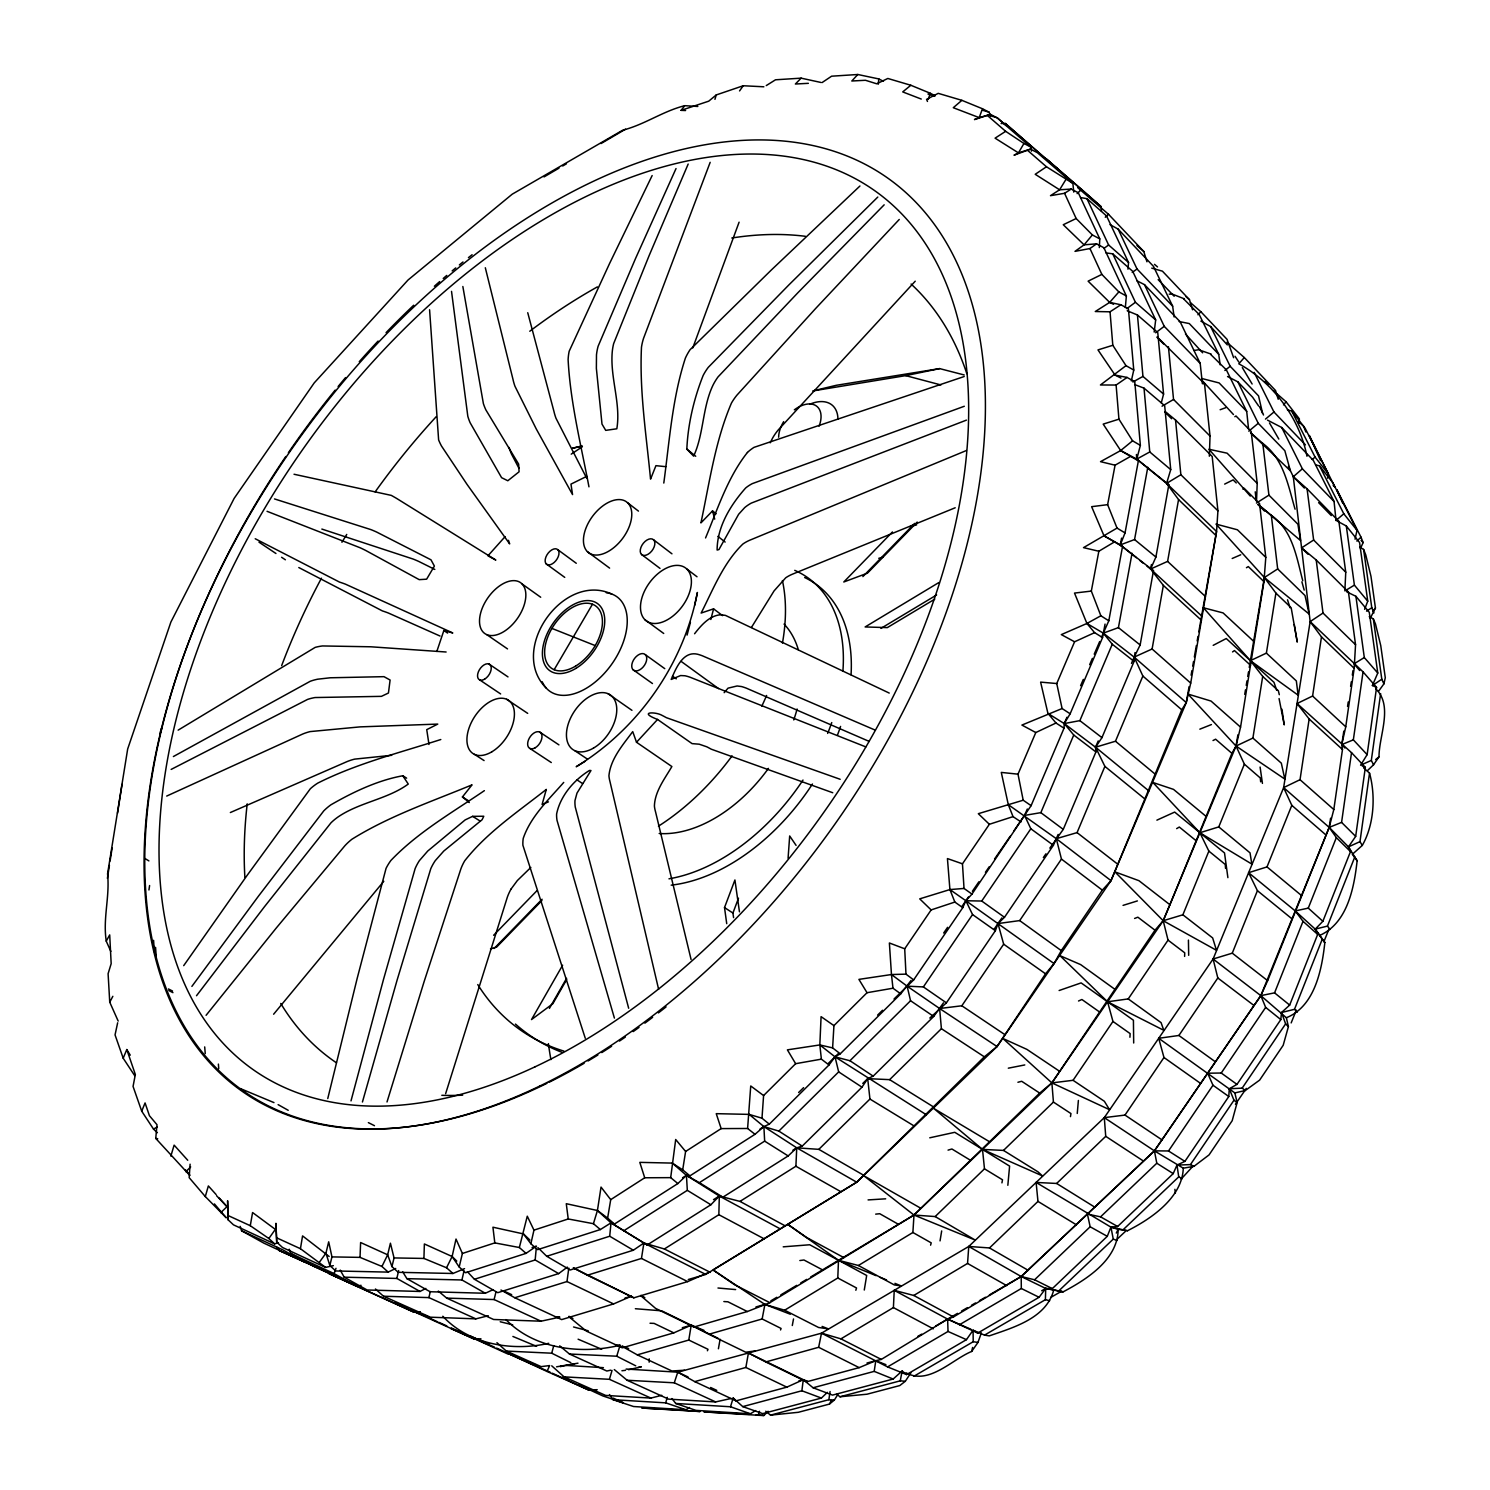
<?xml version="1.0" encoding="UTF-8"?>
<svg xmlns="http://www.w3.org/2000/svg" width="1490" height="1490" viewBox="0 0 1490 1490"><rect width="100%" height="100%" fill="white"/><g stroke="black" fill="none" stroke-linecap="round" stroke-linejoin="round"><path stroke-width="1.5" d="M1049.835 848.127L1063.264 829.39L1095.914 751.947L1095.541 747.216L1101.948 737.643L1134.076 661.392L1135.007 652.601M1188.685 955.313L1188.424 940.078M1299.261 423.253L1299.354 418.858L1286.112 401.816L1273.931 391.088M677.875 1183.544L614.476 1224.035L611.012 1222.862L600.358 1229.548L593.43 1223.7L568.23 1218.969L566.275 1203.697L597.434 1210.513L611.012 1222.862L643.885 1243.014L664.372 1248.974L718.851 1214.704L719.316 1196.042L686.443 1175.368L672.288 1163.094L639.806 1162.368L644.723 1177.771L670.686 1177.64L677.875 1183.544L686.443 1175.368L689.926 1175.852L755.002 1134.3L763.886 1126.589L769.306 1124.149L828.999 1064.977L835.033 1056.857L840.267 1053.803L900.742 993.849L911.042 980.476M614.29 1369.571L627.122 1380.262L674.281 1382.813L677.782 1372.178L694.75 1381.621L745.857 1367.466L748.427 1353.013L765.767 1361.953L818.643 1347.295L821.511 1333.178L887.574 1366.907L906.572 1374.581L966.451 1339.659L973.082 1330.198L984.518 1335.133L1045.403 1299.69L1045.719 1288.459L1021.19 1276.52L968.761 1246.459L821.511 1333.178L677.782 1372.178L626.154 1369.049M464.545 1268.623L452.96 1273.484L446.534 1267.766L423.924 1258.435L424.371 1243.964L452.122 1256.517L456.778 1261.062M1209.34 456.219L1210.029 436.067L1204.516 383.731L1157.153 336.908M1184.606 956.412L1184.736 952.818L1168.048 940.134L1163.206 920.727L1114.948 871.874L1138.937 880.683L1169.911 904.728L1163.206 920.727L1051.884 1082.895L913.985 1215.039L769.864 1302.688L747.328 1311.535L693.93 1327.031L655.581 1308.388L640.681 1295.63M1078.388 1100.458L1077.251 1113.458M395.725 1268.474L388.145 1272.106L381.943 1266.463L360.021 1257.374L360.617 1242.53L387.661 1254.803L391.963 1266.612L398.203 1272.311L452.96 1273.484M1256.536 500.864L1257.206 483.393L1251.19 431.541L1235.992 415.989L1234.838 416.697M769.864 1302.688L734.644 1284.753L713.226 1270.057L764.892 1304.42L784.634 1310.213L837.79 1277.992L838.497 1260.298L788.024 1224.538L806.537 1237.426L843.88 1257.635M828.999 1064.977L821.381 1059.148L819.835 1044.937L821.083 1016.646L833.934 1025.623L832.612 1047.898L840.267 1053.803M1014.113 830.582L1031.099 805.662L1064.028 728.219L1064.233 723.581L1066.952 717.267M713.505 1199.655L719.316 1196.042L739.99 1201.406L795.902 1166.242L796.74 1147.822L763.886 1126.589L749.153 1114.39L716.243 1113.663L721.16 1128.601L747.607 1128.489L755.002 1134.3M821.511 1333.178L840.919 1338.858L893.404 1307.587L894.242 1290.34L913.761 1295.462L953.47 1316.955L1021.19 1276.52L1154.415 1150.857L1260.819 995.637L1267.655 980.662L1329.192 827.397L1333.811 809.536L1342.471 749.526L1341.764 744.59L1343.812 731.124M1288.347 466.445L1293.301 476.726L1307.065 488.795L1338.877 521.37L1345.749 572.216L1344.874 590.915L1354.391 585.123L1346.308 525.989L1337.741 521.37M713.58 1269.61L856.713 1182.203L997.052 1046.557L1111 880.664L1186.264 702.591L1190.715 683.109L1216.566 531.502L1217.926 510.809L1212.19 456.499L1175.535 420.031L1165.273 411.557M1099.322 247.601L1099.788 238.903L1078.294 192.75L1071.217 189.062L1059.595 189.789L1050.487 195.674L1064.568 193.29L1071.217 189.062M964.309 406.267L752.245 483.654A48.127 28.72 2.9 0 0 745.671 487.975C730.584 504.924 717.118 526.845 717.118 550.052L718.944 549.568L738.63 514.274L744.683 507.606A48.351 29.204 1.5 0 1 751.295 503.099L966.433 420.124M747.607 1128.489L750.736 1085.968L763.588 1095.56L761.986 1118.208L769.306 1124.149M1129.923 1037.264L1130.146 1033.613L1112.956 1021.451L1107.573 1001.783L1059.949 955.649L1080.697 964.626L1114.911 989.323L1051.884 1082.895L1039.703 1093.083L913.985 1215.039L810.653 1277.005M876.101 1275.663L838.497 1260.298L858.408 1265.494L912.886 1232.491L913.985 1215.039L863.753 1175.685L920.894 1208.315M913.761 1295.462L967.55 1263.446L968.761 1246.459L989.509 1247.949L1037.971 1201.406L1036.109 1182.445L1110.944 1227.145L1117.612 1226.494L1173.207 1173.617L1176.97 1165.087L1184.904 1161.38L1228.784 1096.51L1229.269 1088.762L1236.979 1084.385L1280.804 1019.588L1281.53 1012.511L1289.67 1005.08L1317.682 934.398L1315.223 929.127L1295.238 910.93L1248.601 872.693L1267.003 866.919L1291.811 805.345L1283.635 787.614L1310.157 621.609L1293.301 476.726L1302.372 468.81L1281.717 427.5L1267.524 420.143M276.712 1242.101L275.929 1223.458L276.712 1242.101L282.504 1247.503L325.584 1267.394L333.35 1265.662M1133.685 1043L1133.424 1020.24L1081.125 982.897L1059.129 990.515M228.026 1219.714L227.616 1200.884L228.026 1219.714L233.483 1224.854L274.607 1243.852L278.444 1242.772M190.105 1164.193L189.174 1177.659L205.303 1196.563L226.275 1217.814L214.411 1203.92M1114.911 989.323L1154.992 930.207L1163.206 920.727L1236.03 746.043L1240.555 727.139L1263.948 581.64L1265.792 557.39L1259.553 503.62L1244.057 488.199L1242.921 489.148M788.08 858.277L789.681 835.964L796.07 845.37M793.518 1318.948L792.289 1325.523M1307.065 488.795L1313.64 540.013L1301.59 547.892L1316.21 559.979L1348.431 592.052L1355.546 644.704L1354.187 668.321L1345.749 726.803L1341.764 744.59L1344.911 748.017M1127.967 269.187L1128.545 262.482L1106.567 215.957L1086.936 198.654L1080.548 197.555M1125.341 307.592L1126.366 296.007L1103.904 247.768L1096.547 243.82L1084.087 244.844L1074.998 251.363L1089.972 248.532L1096.547 243.82M894.242 1290.34L947.621 1319.116L977.775 1333.047L1039.089 1297.287L1045.719 1288.459L1063.003 1291.923C1086.843 1279.333 1117.984 1259.478 1118.152 1229.343L1110.944 1227.145L1107.275 1236.327L1052.331 1288.608L1045.719 1288.459L1041.678 1290.768M189.826 1175.461L155.742 1138.416L157.009 1124.726L149.428 1115.712L145.07 1102.935L141.718 1111.186L153.526 1129.122L157.381 1132.735M567.373 1267.115L558.657 1273.596L535.171 1259.963L536.232 1248.471M941.68 1230.926L940.041 1240.891M1189.095 686.629L1186.264 702.591L1181.756 709.817L1111 880.664L1102.321 890.145L1061.271 950.62L1054.045 963.564L1045.552 973.808L997.052 1046.557L984.331 1056.82L856.713 1182.203L705.739 1274.416L643.885 1243.014L633.343 1250.222L609.708 1236.234L611.012 1222.862L647.237 1244.951L710.879 1204.758L719.316 1196.042L722.874 1197.196L788.173 1155.942L796.74 1147.822L802.235 1146.108L861.984 1087.178L867.702 1078.63L873.177 1076.134L933.708 1016.441L943.505 1002.826M878.262 84.222L878.802 78.933L857.812 74.5L831.606 76.195L822.033 82.602M663.795 483.058C669.457 441.338 672.251 398.258 685.4 358.066A45.929 37.12 -55.1 0 1 690.056 349.722L771.522 269.82L859.935 186.008M1116.289 1233.068L1118.152 1229.343L1127.483 1230.74C1151.342 1218.727 1182.259 1197.625 1183.284 1168.179L1154.415 1150.857L1104.295 1117.63L968.761 1246.459M1283.635 787.614L1329.192 827.397L1348.469 846.86L1350.499 851.591L1322.878 921.286L1315.223 929.127L1324.852 942.481C1321.854 969.748 1314.851 1006.29 1286.373 1017.745L1260.819 995.637L1213.102 959.001L1283.635 787.614L1300.025 779.698L1309.151 719L1297.064 703.541L1312.597 696.035L1321.481 636.9L1310.157 621.609L1323.008 613.042L1316.21 559.979M670.686 1177.64L675.696 1139.496L685.605 1151.472L682.699 1169.855L689.926 1175.852M1297.064 703.541L1351.523 752.655L1365.343 767.387L1355.677 836.393L1348.469 846.86L1357.129 860.754C1354.112 887.91 1347.407 923.316 1319.563 935.478M1154.173 332.065L1155.681 319.94L1132.717 271.329L1112.751 253.84L1105.934 252.89M671.99 1398.551L675.715 1403.468L730.51 1406.765L733.154 1398.011L742.765 1406.616L801.881 1390.766L803.278 1379.684L748.427 1353.013M500.957 1290.023L514.795 1297.753L566.982 1281.549L568.808 1268.065M1367.336 770.721L1373.557 764.78L1379.014 756.808C1378.865 735.837 1393.616 705.888 1375.698 688.771M1380.634 693.614L1371.322 760.421L1360.593 765.189L1367.131 754.648L1376.574 687.374L1363.052 671.878L1310.157 621.609M1357.129 860.754L1352.324 854.329L1362.288 845.426L1359.979 841.645L1369.534 773.124L1363.573 767.834M1355.677 836.393L1341.577 822.387L1351.523 752.655M1367.131 754.648L1353.348 739.841L1363.052 671.878M148.944 889.977L149.596 885.526M765.73 1411.235L770.535 1415.128L828.868 1399.706L830.079 1391.511M798.901 1380.82L803.278 1379.684L813.074 1387.767L874.202 1371.377L875.785 1360.705L881.279 1359.42L947.621 1319.116L953.47 1316.955M1330.589 818.196L1329.192 827.397L1260.819 995.637L1154.415 1150.857L1021.19 1276.52L989.379 1294.94M1347.556 706.465L1348.226 701.976M1350.611 686.275L1351.3 681.787M1352.324 675.063L1352.995 670.575M593.43 1223.7L597.434 1210.513L601.029 1187.083L610.714 1199.655L607.622 1218.112L614.476 1224.035M107.392 878.355L109.422 865.355M110.092 861.015L112.123 848.034M117.524 813.242L122.031 784.355M709.65 1272.013L687.654 1281.605L633.846 1297.827L573.278 1267.841L587.358 1275.235L641.464 1258.435L643.885 1243.014L647.237 1244.951M1070.472 1116.625L1070.956 1113.57L1053.43 1102.079L1051.884 1082.895L1002.882 1038.474L1026.871 1049.37L1059.427 1071.18M1169.911 904.728L1231.932 753.363L1236.03 746.043L1252.904 738.072L1262.701 676.423L1250.389 660.666L1203.38 607.752L1223.104 612.93L1254.263 641.873M1266.388 653.123L1296.337 680.93L1298.107 695.159L1250.389 660.666L1266.388 653.123L1275.906 593.113L1264.377 577.543L1216.008 524.089L1237.426 529.788L1265.792 557.39M621.982 1346.308L637.292 1354.857L688.79 1340.05L691.211 1325.187L704.006 1330.346M325.584 1267.394L300.44 1248.713L302.563 1235.899L329.16 1256.498M1095.914 751.947L1073.75 735.036L1064.233 723.581L1070.155 713.784L1102.563 637.552L1105.059 624.087M1237.911 734.812L1236.03 746.043L1244.374 764.165L1260.279 777.966L1260.67 781.822M1244.727 694.377L1245.472 689.889M1246.236 685.381L1246.981 680.893M1247.745 676.404L1248.508 671.915M1249.253 667.408L1264.377 577.543L1277.675 568.938L1271.324 515.335L1258.1 504.402L1300.509 540.553L1297.902 524.219L1268.921 495.146L1262.794 443.424L1250.538 432.696L1290.359 470.765L1284.846 450.725L1258.249 423.309L1237.836 381.831L1227.537 376.523M268.852 1238.507L250.283 1225.711L252.574 1212.543L275.333 1229.38L268.852 1238.507L274.607 1243.852M1131.469 663.404L1134.169 657.109L1152.105 648.988L1163.355 585.402L1152.012 570.856M1147.039 566.2L1150.597 569.031L1167.601 561.395L1178.553 499.578L1166.596 483.375L1136.777 459.106L1120.666 450.557L1103.196 424.11L1118.934 419.174L1132.568 440.817L1140.371 445.38L1136.777 459.106L1138.379 460.838L1125.043 532.917L1120.275 544.912L1136.33 557.688M1191.106 675.212L1191.907 670.649M1192.726 666.086L1193.527 661.523M1194.347 656.96L1196.358 645.543M1197.178 640.979L1197.979 636.416M1198.798 631.853L1216.566 531.502L1166.596 483.375L1170.73 469.629L1164.677 405.727L1144.022 388.145L1134.616 384.55M1181.756 709.817L1142.867 676.05L1134.169 657.109L1140.148 644.984L1153.465 570.689L1120.275 544.912L1104.015 535.823L1091.63 506.675L1107.629 504.663L1115.06 465.197L1130.556 456.387L1138.379 460.838M1201.611 615.892L1150.597 569.031L1155.905 557.055L1168.831 484.809L1136.777 459.106L1136.423 454.506M1327.571 478.197L1328.335 473.932L1305.054 428.133L1291.737 411.054L1287.397 409.825M1101.501 637.347L1103.308 633.138L1118.431 627.625L1132.046 553.274M1121.579 538.132L1120.275 544.912L1134.561 539.566L1147.784 467.301M1001.932 1182.874L1002.509 1179.801L984.48 1168.831L982.506 1149.405L933.653 1108.355L989.528 1141.75M1134.076 661.392L1112.266 644.239L1103.308 633.138L1108.802 620.808L1122.51 546.644L1120.275 544.912M1151.435 564.524L1150.597 569.031L1153.465 570.689M1108.802 620.808L1100.868 615.78L1091.332 591.083L1098.838 551.244L1114.539 541.876L1122.51 546.644M682.327 1327.702L691.211 1325.187L708.849 1334.276L762.154 1318.967L764.892 1304.42L790.315 1314.217M836.784 1394.323L840.006 1396.763L900.258 1380.839L902.139 1370.968L906.572 1374.581M1007.836 1185.295L1009.605 1166.111L954.773 1132.307L929.76 1137.801M694.675 605.294L697.394 592.48C683.687 664.168 638.409 728.703 576.202 766.735L585.216 761.222M117.654 1022.792L115.047 1034.898L123.186 1058.198L134.659 1075.594M532.079 1247.521L536.437 1246.162L526.044 1253.369L519.358 1247.521L527.274 1216.194L533.96 1230.144L530.868 1243.74L537.611 1249.663L600.358 1229.548M1355.062 539.231L1356.999 530.31L1332.768 482.648L1319.507 465.849L1315.633 464.917M488.292 1315.745L475.85 1318.855L428.915 1297.604L430.275 1291.513M446.534 1267.766L452.122 1256.517L456.014 1239.047L462.384 1253.463L459.199 1267.003L465.55 1272.758L526.044 1253.369M1131.338 380.919L1133.76 370.042L1128.396 308.803L1120.89 304.761L1109.678 302.396L1088.11 281.163L1101.855 274.402L1118.86 291.891L1126.366 296.007M425.823 1288.44L420.031 1291.457L396.862 1278.439L398.631 1270.579M649.156 1362.158L649.212 1358.843M905.995 1372.774C928.661 1385.514 952.054 1359.457 971.685 1351.449L972.598 1347.444M1378.529 691.304L1383.893 683.891L1385.29 677.764L1380.746 645.58L1375.494 623.993L1373.333 618.89L1369.236 616.692M493.115 1289.632L485.349 1293.264L461.937 1279.966L464.023 1270.896M327.763 1098.558L357.209 978.26L386.059 868.353A46.842 36.43 -81.6 0 1 390.92 860.438C417.759 832.277 452.42 812.423 484.38 790.65M319.642 1261.918L325.938 1253.183L328.694 1241.822L331.953 1256.908L329.83 1265.494L335.716 1270.97L388.145 1272.106M391.963 1266.612L394.049 1257.932L390.417 1243.2L387.661 1254.803L381.943 1266.463M438.321 1291.085L446.702 1298.125L494.103 1299.541L496.04 1291.718M351.007 1100.887L383.47 979.563L415.133 868.596A47.047 35.294 -89.5 0 1 419.435 860.568L427.742 851.032L465.159 819.91L472.609 816.352L483.784 816.241L482.089 819.742L443.778 851.051L435.266 860.643A47.326 35.63 -87.4 0 0 430.778 868.707L397.066 980.234L362.442 1101.985M1161.287 402.915L1163.578 394.068L1157.749 332.549L1137.447 314.986L1127.204 310.758M710.823 619.486L713.58 608.851L722.557 615.631M687.058 635.113L690.429 622.354M930.598 1245.174L931.213 1242.865L912.886 1232.491M496.934 1342.658L506.339 1351.076L551.71 1353.199L553.777 1345.582M1215.188 1061.662L1178.888 1035.476L1158.717 1038.288L1234.856 1092.934L1237.147 1102.526L1232.193 1120.704L1209.042 1154.918L1193.937 1166.353L1183.284 1168.179M609.466 1394.565L613.023 1399.687L665.713 1402.854L667.241 1397.322M1286.373 1017.745L1288.403 1026.666L1283.188 1045.291L1259.627 1080.12L1245.323 1090.494L1234.856 1092.934M205.303 1196.563L208.358 1185.928L216.125 1194.57M714.939 99.346L716.224 94.95L743.231 85.749L763.867 86.793M551.728 1365.827L564.095 1376.872L609.41 1379.312L612.036 1370.446M170.847 1156.128L174.125 1145.121L187.74 1160.263M387.009 1101.967L424.129 981.575L460.857 868.949A48.09 34.587 85.5 0 1 464.731 860.792C487.025 832.333 518.148 811.659 546.308 789.402L542.099 804.507L548.45 801.862M855.837 1290.265L856.527 1287.975L837.79 1277.992M436.831 651.447L443.852 630.531L452.792 632.971L345.475 584.173A42.819 6.556 28.1 0 0 339.534 582.106L255.218 538.747M445.64 1093.641L507.401 896.999A47.363 33.488 86.1 0 1 511.144 888.934M559.7 1345.861L569.459 1354.019L616.748 1356.217L620.064 1345.246L615.556 1345.004M1370.26 618.294L1375.438 608.013L1370.968 576.276L1365.753 554.895L1363.611 549.438L1359.793 547.147M864.275 1290.023L866.677 1275.477L809.703 1244.765L783.218 1246.832M159.914 733.918L162.056 727.455M160.436 731.571L161.888 727.25M635.764 1365.827L616.748 1356.217M928.177 99.402L930.319 93.274L910.837 85.265L887.835 78.467L876.735 83.794L865.448 80.274L851.814 81L857.812 74.5M780.555 1329.955L781.077 1328.447L762.154 1318.967M726.99 1413.042L703.951 1411.905L758.168 1415.276L759.546 1411.309M361.046 1285.311L357.079 1286.373L334.114 1273.615L335.995 1268.307M692.775 347.915L739.096 222.178M971.685 1351.449L977.962 1342.434L981.37 1332.861M929.816 1018.061L946.392 1002.845L995.376 930.71L998.002 923.558L1004.484 917.3L1053.393 845.296L1058.142 834.437M705.552 537.946C717.696 508.91 727.679 477.34 747.44 452.457M927.469 101.45L926.575 99.364L938.234 93.349L961.87 100.333L982.487 108.77L979.191 117.635L974.479 119.573L990.459 114.395L997.071 117.803L1030.931 147.1L1031.452 151.142M726.729 923.67L724.513 907.578L734.924 879.975L739.45 911.806M733.583 917.617L732.931 913.035L738.5 898.209M984.518 1335.133L989.285 1335.878C1013.796 1327.385 1046.557 1318.091 1053.784 1289.8L1063.003 1291.923M1364.635 609.336L1367.745 601.178L1359.569 542.528L1346.308 525.989M707.415 1350.76L707.992 1349.288L688.79 1340.05M1288.403 1026.666L1285.628 1023.872L1281.53 1012.511L1294.493 1009.307L1322.263 939.166L1315.223 929.127L1327.441 926.091L1354.82 856.918M1280.804 1019.588L1265.662 1007.389L1260.819 995.637L1274.565 992.862L1303.024 921.323L1295.238 910.93L1308.276 908.118L1322.878 921.286M1308.276 908.118L1336.344 837.604L1329.192 827.397L1341.577 822.387M875.338 730.175L702.2 655.73A49.356 5.979 30.5 0 0 697.432 654.203C682.774 650.813 675.715 668.954 671.189 679.44L680.613 675.547L684.953 675.771A49.412 6.556 29.5 0 1 689.814 677.13L865.82 746.9M1036.109 1182.445L1056.652 1183.451L1105.729 1136.33L1104.295 1117.63L1213.102 959.001L1232.267 953.172L1257.43 890.685L1248.601 872.693M1291.159 1022.922L1296.319 1010.146M1323.865 941.773L1328.912 929.257M710.171 162.335L643.531 338.379A45.128 32.128 85.7 0 0 641.482 347.17C639.322 391.2 646.362 435.378 650.553 479.147L655.935 465.662L665.807 466.687M1182.874 914.804L1212.655 937.936L1216.473 950.303L1163.206 920.727L1182.874 914.804L1208.874 851.125L1199.878 832.742L1152.888 782.474L1173.524 789.383L1206.099 816.408M1218.764 826.913L1250.035 852.857L1251.805 864.07L1199.878 832.742L1218.764 826.913L1244.374 764.165M718.404 1348.767L720.117 1339.249M123.186 1058.198L126.799 1049.556L130.245 1055.143M1064.028 728.219L1056 723.023L1035.792 732.54L1018.005 774.167L1001.299 772.416L1008.302 804.675L1056.317 838.702L1077.065 832.612L1104.891 766.4L1095.541 747.216L1064.233 723.581L1047.917 713.375L1040.616 682.122L1056.745 683.538L1074.588 641.78L1094.591 632.654L1102.563 637.552M1148.902 790.966L1095.541 747.216L1115.47 741.238L1142.867 676.05M894.019 999.026L913.668 979.899L962.763 907.652L965.874 900.742L971.983 894.093L1024.543 815.421L1040.84 812.646L1073.75 735.036M1064.233 723.581L1079.859 720.639L1112.266 644.239M1376.574 687.374L1372.402 685.53L1377.766 673.033L1369.291 612.334L1355.919 596.317L1346.718 591.809M1095.541 747.216L1098.223 740.921M1027.318 809.014L1024.543 815.421L1030.838 828.775L1053.393 845.296M1080.585 685.717L1083.323 679.403M1089.674 664.689L1092.412 658.375M1094.219 654.166L1099.676 641.557M688.175 164.049L649.063 255.758L613.675 343.538A44.439 30.247 79.8 0 0 612.222 352.143C610.043 377.808 621.051 403.716 616.823 428.785L605.722 430.368L601.997 424.091L596.372 368.384L596.484 354.825A44.197 30.787 81.3 0 1 598.123 346.22L635.56 258.459L676.032 168.556M570.819 1362.661L551.71 1353.199M1360.389 548.637L1363.127 542.565L1361.003 537.164L1336.884 489.744L1342.769 503.266M597.211 1389.704L588.55 1389.965L547.016 1371.452L549.382 1366.2M770.162 442.809L772.807 437.706A46.488 36.207 -39.8 0 1 778.246 429.94L915.232 281.2M652.154 175.541L609.485 263.693L569.18 351.23A44.011 29.111 75.7 0 0 568.118 359.649C570.335 402.542 580.988 444.728 588.96 486.839M770.535 1415.128L798.305 1412.296L829.446 1404.083L831.252 1400.6M118.176 1021.06L109.739 1002.174L112.849 996.307M751.426 627.458L774.074 590.897L785.714 577.803A48.276 25.852 5.8 0 1 792.326 574.227L955.202 507.773M110.837 951.402L106.256 941.159L109.701 934.9L111.173 963.658L108.1 973.696L109.739 1002.174M549.4 1008.413L566.61 978.315M566.703 979.507L552.846 1003.72L531.52 1019.57L562.624 965.222M554.168 669.699L592.461 604.232M987.255 115.345L1005.657 131.325L1023.947 143.468L1018.452 152.874L1014.02 155.202L1030.503 149.112L1037.431 152.725L1072.893 183.419L1073.75 192.117M511.144 888.934L517.365 880.534L530.85 867.441M1065.797 179.675L1059.595 189.789L1035.215 174.293L1046.464 166.768L1072.893 183.419M1362.288 845.426C1374.152 824.678 1375.773 795.884 1369.534 773.124M829.446 1404.083L834.363 1400.041L837.697 1394.715M840.006 1396.763L866.994 1394.212L899.774 1385.57L905.305 1381.286L910.874 1372.849M1182.185 1178.683L1178.739 1176.858L1176.97 1165.087L1190.454 1164.603L1233.981 1100.235L1229.269 1088.762L1242.157 1088.147L1245.323 1090.494M1242.157 1088.147L1285.628 1023.872M1073.061 1080.306L1104.369 1101.278L1109.51 1109.678L1051.884 1082.895L1073.061 1080.306L1112.956 1021.451M1128.228 998.915L1161.064 1022.624L1163.783 1030.298L1107.573 1001.783L1128.228 998.915L1168.048 940.134M1104.295 1117.63L1124.987 1115.079L1163.969 1057.509L1158.717 1038.288M1178.888 1035.476L1217.814 977.98L1213.102 959.001M1173.207 1173.617L1156.799 1163.224L1154.415 1150.857L1168.514 1150.969L1212.972 1085.241L1207.645 1073.21L1221.241 1073.024L1236.979 1084.385M1221.241 1073.024L1265.662 1007.389M913.668 979.899L905.976 974.143L904.709 948.795L931.138 909.924L954.848 902.065L962.763 907.652M971.983 894.093L964.03 888.45L962.466 863.827L989.36 824.287L1013.032 816.632L1021.023 821.94M900.742 993.849L892.976 988.224L867.031 992.712L858.911 979.377L891.467 974.535L907.131 986.175L923.372 986.92L972.542 914.562L965.874 900.742L949.912 889.567L947.435 858.575L962.466 863.827M1054.045 963.564L965.874 900.742L981.742 901.04L1030.838 828.775M933.708 1016.441L910.558 1000.74L907.131 986.175L939.613 1008.507L961.832 1005.787L1003.664 944.194L998.002 923.558L1019.682 920.596L1061.271 950.62M1019.682 920.596L1061.457 859.078L1056.317 838.702L1111 880.664M1193.118 1165.999L1181.123 1179.13M1235.434 1104.258L1246.311 1088.389M183.698 965.65L247.135 875.356L310.348 788.732A44.849 34.14 -24.3 0 1 317.668 783.163C356.538 763.569 399.469 752.804 440.798 739.524M943.673 933.019L947.603 927.32M961.963 906.442L968.481 896.961M972.393 891.262L978.911 881.782M985.43 872.302L989.341 866.621M994.556 859.022L1010.201 836.281M994.109 929.22L1001.895 917.896M1043.354 857.551L1045.961 853.789M832.742 792.736L711.214 749.172A48.965 2.235 32.8 0 0 706.8 746.807L699.22 744.199L692.086 743.622L657.556 719.465L636.509 742.262L671.878 766.531C664.801 778.674 654.836 791.432 654.408 805.997A48.779 16.073 51.2 0 0 655.581 811.976L691.081 959.486M694.582 633.753C700.896 625.651 709.296 615.743 720.229 614.811A49.543 10.207 27 0 1 725.518 615.426L889.232 693.074M739.562 90.927L743.231 85.749M191.875 986.399L258.515 896.086L323.758 810.895A45.072 35.164 -31.8 0 1 330.892 804.824C353.149 792.01 377.79 780.294 402.803 775.769L406.64 778.153M196.512 995.73L264.401 906.814L330.985 822.815A45.352 34.941 -29.8 0 1 338.23 816.837C359.686 802.235 387.624 799.18 408.26 784.057L402.803 775.769M724.159 692.682L728.033 688.157L737.122 685.977L741.499 686.555A48.574 5.792 30.3 0 1 746.322 688.157L869.266 741.443M1372.942 611.235L1375.438 608.013M685.586 110.539L681.098 110.353L684.748 105.678L697.804 106.46M206.086 1015.305L276.134 928.177L344.879 845.743A46.097 36.17 -37.6 0 1 351.919 839.243C389.207 815.961 431.579 801.62 472.051 784.839L462.422 796.964L469.313 802.551M273.62 1014.224L383.787 881.298M1092.375 234.936L1084.087 244.844L1063.264 224.729L1076.171 218.527L1092.375 234.936L1099.788 238.903M1283.486 404.889L1286.112 401.816M1120.89 304.761L1110.031 311.801L1095.28 311.522L1109.678 302.396L1118.86 291.891M1226.922 342.29L1244.299 357.544L1238.805 363.802C1272.944 382.353 1299.541 418.206 1306.972 456.257M505.091 536.642L487.938 555.807L495.835 560.054L396.619 498.424A42.651 2.496 33.3 0 0 391.293 495.388L294.033 474.248M1197.941 314.781L1200.866 311.727L1190.454 302.638M899.252 219.458L815.719 308.411L736.917 395.167A47.196 37.343 -39.8 0 0 731.441 403.101C715.181 440.984 709.464 482.797 700.933 522.915L712.518 510.902L716.15 513.789M563.723 782.418C548.823 799.478 530.663 816.464 523.251 838.349A48.853 23.132 57.7 0 0 522.897 845.258L585.272 1038.251M493.618 935.273L536.847 890.796M892.454 531.949L843.787 581.994L867.441 573.166L917.188 522.077M494.14 948.478L542.081 899.234M541.894 900.575L496.71 947.007L490.489 948.925M862.878 576.593L914.655 523.418M820.99 82.472L801.136 78.151L795.381 84.017L808.362 83.328M884.166 204.819L797.839 292.785L718.068 376.877A46.432 37.213 -48.5 0 0 713.039 385.091C702.312 407.403 703.857 434.13 693.632 456.145L686.834 449.105C687.914 424.296 693.893 398.687 703.168 375.443A46.134 37.101 -46.1 0 1 708.253 367.378L788.843 284.944L877.796 197.053M758.168 1415.276L763.904 1415.5L768.114 1411.272M763.588 1095.56L795.641 1063.692L821.381 1059.148M833.934 1025.623L867.031 992.712M760.012 1129.029L763.886 1126.589L778.842 1131.096L838.665 1071.887L835.033 1056.857L819.835 1044.937L787.39 1049.854L795.641 1063.692M926.426 1114.818L835.033 1056.857L849.933 1060.731L910.558 1000.74M185.822 1171.699L190.664 1166.912M792.885 1150.224L796.74 1147.822L818.829 1149.349L869.937 1099.061L867.702 1078.63L889.642 1079.654L933.261 1106.772M889.642 1079.654L941.401 1028.696L939.613 1008.507L997.052 1046.557M798.621 1092.524L803.594 1087.663M828.403 1063.338L838.311 1053.635M877.629 1015.081L882.546 1010.257M862.747 1083.454L867.702 1078.63M628.668 1008.246L575.252 807.021A49.002 20.134 54.7 0 1 574.991 800.503L576.984 793.127L590.99 770.516L589.463 770.46C574.041 779.941 560.296 795.828 556.627 813.931A48.853 19.575 53.6 0 0 557.018 820.338L614.402 1018.08M935.161 1216.566L975.205 1240.071L913.985 1215.039L935.161 1216.566L984.48 1168.831M1003.496 1150.41L1037.971 1171.829L1042.479 1175.927L982.506 1149.405L1003.496 1150.41L1053.43 1102.079M1077.121 193.625L1081.554 189.36L1101.185 206.719L1101.464 211.208M220.762 1212.655L227.001 1206.658L219.235 1198.034M742.765 1406.616L762.712 1413.619L821.4 1398.067L827.378 1392.331M959.411 1324.778L1021.321 1288.496L1021.19 1276.52L1034.582 1279.78L1090.159 1226.773L1087.402 1214.071L1100.57 1216.846L1117.612 1226.494M1100.57 1216.846L1156.799 1163.224M1058.701 1290.973L1113.254 1239.121L1110.944 1227.145L1127.483 1230.74M1123.553 1229.324L1178.739 1176.858M1356.85 541.075L1361.003 537.164M1117.537 1238.805L1125.285 1231.522M813.074 1387.767L832.538 1395.106L893.162 1379.032L902.139 1370.968M1105.263 217.261L1108.56 214.337L1143.817 251.531L1146.946 261.793M1140.371 445.38L1134.784 381.775L1127.055 377.436L1116.103 385.035L1100.44 384.979L1125.993 365.665L1133.76 370.042M961.87 100.333L953.283 107.708L979.191 117.635L990.459 114.395M1338.877 521.37L1336.027 520.457L1343.794 513.789L1319.507 465.849M1265.494 419.1L1273.969 412.004L1254.133 372.351M1312.206 459.497L1315.074 457.095L1291.737 411.054M716.224 94.95L708.737 101.171L681.098 110.353M1248.788 431.169L1258.249 423.309M910.837 85.265L902.716 91.914L921.286 99.066M1224.65 484.101L1233.143 479.892L1236.253 482.965M1115.06 465.197L1100.533 461.658L1120.666 450.557L1132.568 440.817M1375.624 759.583L1379.014 756.808M1224.873 370.507L1230.181 366.279L1210.625 326.534L1200.866 321.114M1210.737 354.508L1226.363 369.874L1246.702 411.389L1248.564 428.971M1193.993 350.522L1198.593 349.722L1211.221 354.136M1155.644 332.792L1164.249 326.329L1144.469 284.627L1136.87 280.753M1126.85 308.635L1135.417 302.284L1155.681 319.94M1232.547 651.931L1234.446 650.553L1250.501 665.266M1103.848 248.476L1108.616 244.993L1128.545 262.482M1213.195 645.338L1226.27 638.539L1273.987 682.346L1276.669 690.28M1132.214 272.447L1137.038 269.001L1118.115 229.106L1110.05 224.636M1372.402 685.53L1381.807 679.216L1373.333 618.89M571.229 454.152L582.385 446.721M613.023 1399.687L633.567 1406.523L685.959 1409.764L689.479 1407.473M1366.572 611.142L1371.787 607.752L1363.611 549.438M1005.657 131.325L995.078 138.16L1018.452 152.874L1030.503 149.112M610.714 1199.655L644.723 1177.771M685.605 1151.472L721.16 1128.601M178.148 730.137L315.191 647.386A43.21 21.028 11.3 0 1 322.492 645.952L370.824 646.79L446.125 652.005M623.714 1230.815L687.318 1190.342L686.443 1175.368L682.569 1177.789M686.443 1175.368L699.369 1182.669L764.649 1141.135L763.886 1126.589M1256.443 503.043L1268.921 495.146M766.27 85.582L775.526 79.79L801.136 78.151M1355.919 596.317L1364.3 657.537L1354.019 663.851L1359.681 670.519M675.715 1403.468L695.942 1410.378L750.42 1413.768L755.672 1410.564M1175.535 420.031L1180.862 474.751L1166.596 483.375L1168.831 484.809M938.849 582.553L865.131 626.955L887.314 627.607L934.77 599.148M880.925 628.389L936.614 594.957M770.851 1300.845L776.83 1297.268M780.816 1294.885L796.722 1285.349M800.707 1282.965L806.667 1279.389M1246.441 567.709L1248.303 566.591L1263.948 581.64M1098.838 551.244L1083.509 547.631L1117.034 528.093L1125.043 532.917M1176.653 828.626L1179.316 827.043L1196.135 840.732M1162.051 406.211L1173.543 399.45L1168.421 346.76M153.526 1129.122L157.251 1126.924M544.036 176.919L558.974 168.165M562.717 165.986L566.442 163.807M601.047 143.543L625.539 129.183M887.574 1366.907L948.031 1331.464L966.451 1339.659M1156.892 820.152L1174.679 812.087L1224.519 852.951L1227.89 877.647M173.38 756.548L310.237 681.284A43.303 23.207 7.3 0 1 317.687 679.198L330.24 677.782L383.992 676.665L390.101 680.036L388.443 693.018L381.44 696.351L315.042 697.543A43.471 22.331 8.4 0 0 307.592 699.406L171.145 769.417M913.724 1376.35L973.212 1341.726L977.962 1342.434M917.691 1336.456L921.677 1334.146M935.646 1326.044L957.548 1313.361M961.534 1311.07L967.494 1307.605M971.48 1305.315L975.447 1303.005M979.433 1300.696L985.393 1297.25M1050.58 1297.529L1061.774 1291.122M1132.866 381.999L1142.96 376.43L1137.447 314.986M1136.777 459.106L1149.759 451.954L1144.022 388.145M1074.588 641.78L1061.327 634.61L1086.918 623.472L1100.868 615.78M1232.193 558.489L1240.742 554.783M1213.028 740.53L1215.616 739.208L1231.932 753.363M1220.142 409.731L1225.823 407.664M586.837 476.297L570.968 484.12L572.551 494.587L536.251 428.934L514.981 386.301A43.359 16.837 54.2 0 1 513.026 379.503L485.312 267.753M166.694 796.07L302.526 734.104A44.067 24.697 4.2 0 1 310.125 731.59L360.133 726.878L437.762 724.084L426.736 729.653L428.99 744.46M1199.841 729.169L1211.426 724.568M230.354 812.534L347.151 761.558A43.34 24.045 3.5 0 1 354.695 759.118L391.702 755.3M694.75 1381.621L736.023 1400.861L786.832 1387.153L803.278 1379.684L807.45 1381.174M1359.979 841.645L1348.469 846.86L1351.355 852.466M1070.155 713.784L1062.091 708.532L1021.916 725.071L1035.792 732.54M1078.518 1001.001L1081.889 999.492L1099.545 1011.989M568.789 1316.639L586.352 1331.11L622.243 1347.835L673.815 1332.861L691.211 1325.187L693.93 1327.031M514.795 1297.753L561.655 1319.6L613.582 1303.936L631.499 1296.151L624.981 1298.069M765.767 1361.953L806.63 1381.807L859.171 1367.634L875.785 1360.705L885.917 1364.654M1341.764 744.59L1353.348 739.841M966.414 450.52L749.489 540.33A49.04 26.708 6.4 0 0 742.858 544.055C723.488 562.773 713.133 589.37 701.138 613.061L713.58 608.851M1134.598 918.455L1137.857 917.188L1154.992 930.207M1123.05 905.38L1137.391 900.929M684.748 105.678C662.64 111.266 644.835 124.527 622.727 130.189L512.225 194.184L408.074 279.971L314.241 382.874L234.135 498.405L170.903 622.019L127.674 748.986L107.559 873.866C109.962 896.943 102.736 918.212 106.256 941.159M462.384 1253.463L494.81 1242.902L519.358 1247.521M533.96 1230.144L568.23 1218.969M1183.749 299.006L1199.226 314.539L1218.727 354.303L1220.18 364.864M964.216 376.523L753.996 447.373A47.997 31.253 -2.5 0 0 747.44 452.457M467.357 1271.678L474.435 1279.277L535.171 1259.963M537.909 1247.614L546.718 1256.275L609.708 1236.234M558.657 1273.596L497.772 1292.668L474.435 1279.277M633.343 1250.222L570.204 1269.983L546.718 1256.275M1125.993 365.665L1112.807 345.289L1097.981 349.908L1115.079 375.089L1120.983 378.088M964.03 888.45L949.912 889.567L919.721 898.861L931.138 909.924M1031.099 805.662L1023.202 800.223L978.315 813.689L989.36 824.287M688.268 1279.519L705.739 1274.416M948.05 1150.131L951.924 1148.995L970.437 1160.263M755.952 1306.954L764.892 1304.42M910.036 526.659L916.667 524.853M878.765 558.303L883.272 557.111M866.994 1363.015L875.785 1360.705M1017.912 1082.262L1021.693 1081.293L1039.703 1093.083M564.095 1376.872L605.648 1395.422L650.888 1398.086L661.746 1395.311M442.809 1316.247C468.978 1344.52 512.411 1351.635 548.748 1343.31M581.379 446.143L572.346 448.285L582.255 445.957M813.764 390.678L836.318 385.295L939.65 368.607L964.198 374.959M1008.302 1068.181L1024.785 1064.94M628.557 1369.72L641.315 1366.814L637.832 1367.522M627.122 1380.262L668.563 1399.129L715.628 1401.922L730.975 1398.514M505.967 1319.6C534.575 1349.325 581.361 1354.615 620.064 1345.246M610.77 1370.167L606.821 1371.024L569.459 1354.019M446.702 1298.125L493.618 1319.488L541.019 1321.202L559.868 1317.141L555.36 1316.937M812.758 390.957L905.715 375.629L939.65 368.607M577.99 1363.182L556.571 1366.814M574.712 1363.89L560.184 1366.516L563.313 1366.051M1169.184 294.145L1172.481 294.182L1184.327 298.82M755.188 1350.927L745.745 1352.212L708.849 1334.276M799.851 1260.54L803.967 1260L823.188 1270.225M549.661 1365.548L541.131 1366.628L506.339 1351.076M621.926 1370.744L625.483 1370.316M1091.332 591.083L1074.514 593.076L1086.918 623.472L1094.591 632.654M875.692 1214.145L879.733 1213.717L898.544 1224.37M868.074 1199.916L885.675 1198.817M684.469 1370.223L671.915 1370.986L637.292 1354.857M413.456 1311.945L329.067 1273.652L413.456 1311.945L420.366 1311.721M450.967 1328.633L474.174 1339.007L480.953 1338.802M904.709 948.795L889.381 942.984L891.467 974.535L905.976 974.143M1001.112 123.521L1005.284 123.447L1058.682 169.953L1053.523 165.502M331.953 1256.908L360.021 1257.374M394.049 1257.932L423.924 1258.435M340.223 1270.095L344.19 1277.191L396.862 1278.439M402.691 1271.808L406.919 1278.662L461.937 1279.966M420.031 1291.457L367.117 1289.986L344.19 1277.191M485.349 1293.264L430.107 1291.737L406.919 1278.662M1204.516 383.731L1202.374 383.656L1200.195 363.411L1180.155 321.784L1144.469 284.627M375.443 1288.98L383.489 1296.244L428.915 1297.604M475.85 1318.855L430.424 1317.197L383.489 1296.244M650.031 1323.232L654.11 1323.399L673.815 1332.861M635.355 1308.723L661.672 1310.827L718.05 1338.244M723.861 1301.552L727.921 1301.794L747.328 1311.535M566.386 1365.436L603.431 1367.671M828.868 1399.706L834.363 1400.041M678.173 1409.95L641.836 1408.031L700.077 1411.533L682.476 1410.229M731.218 1413.265L749.396 1414.382M756.212 1414.811L763.904 1415.5M717.975 1288.012L735.632 1289.576M900.258 1380.839L905.305 1381.286M1045.719 1288.459L1053.784 1289.8M155.742 1138.416L157.735 1138.77M1115.079 375.089L1127.055 377.436M1179.13 321.542L1189.299 323.572L1218.727 354.303M529.937 1240.053L523.456 1233.925L492.929 1227.201L494.81 1242.902M819.835 1044.937L832.612 1047.898M512.895 1336.456L536.605 1346.345M1045.403 1299.69L1049.649 1300.696M500.212 1321.76L512.709 1324.834M578.101 1339.193L601.662 1349.251M573.538 1326.975L588.215 1330.775M1201.964 378.535L1219.137 382.949L1246.702 411.389M508.593 1354.335L451.302 1328.149L488.59 1344.762M905.715 375.629L940.935 384.96M1151.751 268.144L1162.424 271.161L1189.486 299.732L1192.559 309.79M927.953 94.019L934.603 95.993M982.525 110.241L989.155 112.216L990.347 116.034M990.738 115.866L997.406 117.84L1006.085 125.495M749.153 1114.39L761.986 1118.208M274.495 498.926L370.88 529.602A42.465 5.122 30.3 0 1 376.579 532.023L430.983 559.812L434.391 566.088L426.624 579.182L419.212 579.647L365.609 550.406A42.502 3.893 31.1 0 0 360.058 547.743L267.045 511.312M611.794 594.063C563.108 571.508 507.922 650.255 546.327 688.157M321.84 529.062L413.233 559.085A41.795 4.992 30.2 0 1 418.932 561.525L434.801 569.422M665.713 1402.854L685.959 1409.764M1113.254 1239.121L1117.183 1240.499M730.51 1406.765L750.42 1413.768M840.174 779.289L666.384 717.677A49.766 2.309 32.9 0 0 662.044 715.368C655.47 711.512 637.496 711.717 657.556 719.465M801.881 1390.766L821.4 1398.067M822.089 1326.435L828.44 1328.894L818.55 1327.478L784.634 1310.213M622.205 1346.066L628.65 1348.562M551.915 628.408L595.218 645.598M874.202 1371.377L893.162 1379.032M880.292 1277.377L886.55 1279.947M894.913 1283.356L901.171 1285.907L894.298 1284.92L858.408 1265.494M240.318 1088.557L273.974 1102.6M970.959 1329.285L947.621 1319.116L948.031 1331.464M276.767 1247.149L279.226 1250.52L325.602 1271.212M423.067 1314.683L429.139 1317.402M480.73 1340.423L488.981 1344.092M407.794 1308.499L398.836 1304.476M412.171 1310.455L420.385 1314.124M438.693 1322.282L446.776 1325.877M496.617 1348.115L535.953 1365.641L509.468 1353.404M397.606 1304.197L474.174 1339.007M550.294 1372.29L508.854 1353.814L547.016 1371.452M609.41 1379.312L650.888 1398.086M440.034 636.044L388.369 613.023A42.13 6.388 28 0 0 382.427 610.937L298.801 567.541M228.305 1215.635L250.283 1225.711M276.972 1237.966L300.44 1248.713M1362.177 765.916L1365.343 767.387M613.21 1398.104L623.304 1402.76L602.854 1395.944L578.511 1384.694M494.103 1299.541L541.019 1321.202M674.281 1382.813L715.628 1401.922M529.769 1362.158L535.86 1364.989M562.289 1377.207L568.379 1380.019M552.306 1373.221L588.55 1389.965M470.207 1335.915L494.55 1347.184M241.566 1230.759L282.895 1249.905L305.524 1262.458L263.86 1243.144L241.566 1230.759L240.169 1226.345M289.246 1249.235L290.811 1253.556L334.114 1273.615M412.842 1310.343L437.073 1321.555M395.837 1302.707L401.872 1305.519M411.948 1310.176L420.012 1313.919M327.595 1272.125L361.623 1287.919L279.226 1250.52M357.079 1286.373L313.459 1266.146L290.811 1253.556M503.303 1290.75L511.666 1294.661M677.782 1372.178L688.026 1376.965M710.6 1387.488L716.746 1390.356M566.982 1281.549L613.582 1303.936M745.857 1367.466L786.832 1387.153M1109.678 302.396L1113.552 304.277M587.358 1275.235L633.846 1297.827M1021.321 1288.496L1039.089 1297.287M1034.582 1279.78L1052.331 1288.608M641.464 1258.435L687.654 1281.605M818.643 1347.295L859.171 1367.634M368.365 1122.622L374.474 1125.695M1190.454 1164.603L1193.937 1166.353M664.372 1248.974L710.413 1272.423M840.919 1338.858L881.279 1359.42M168.426 988.95L172.523 991.036M168.817 990.552L172.952 992.657M982.487 108.77L989.155 112.216M878.802 78.933L883.477 81.335M930.319 93.274L935.199 95.807M1023.947 143.468L1030.931 147.1M718.851 1214.704L764.389 1238.954M893.404 1307.587L933.299 1328.819M719.316 1196.042L780.257 1228.896M739.99 1201.406L785.342 1225.953M1090.159 1226.773L1107.275 1236.327M278.108 1104.63L288.222 1110.311M795.902 1166.242L840.714 1191.628M967.55 1263.446L1006.737 1285.628M568.994 1316.303L572.924 1318.538M796.74 1147.822L856.713 1182.203M1104.015 535.823L1114.539 541.876M818.829 1149.349L863.399 1175.107M989.509 1247.949L1028.454 1270.467M1120.666 450.557L1130.556 456.387M1086.918 623.472L1103.308 633.138L1134.169 657.109L1186.264 702.591M640.942 1295.369L644.816 1297.66M977.775 1333.047L973.082 1330.198L973.212 1341.726M869.937 1099.061L913.817 1125.788M1037.971 1201.406L1076.32 1224.761M144.921 858.482L148.888 860.903M687.318 1190.342L710.879 1204.758M699.369 1182.669L722.874 1197.196M472.609 816.352L480.395 821.214M1056.652 1183.451L1094.759 1207.142M462.422 796.964L468.046 800.484M764.649 1141.135L788.173 1155.942M803.278 1379.684L806.63 1381.807M1168.514 1150.969L1184.904 1161.38M778.842 1131.096L802.235 1146.108M474.397 754.312L484.082 760.571M724.513 907.578L732.931 913.035M672.288 1163.094L682.699 1169.855M941.401 1028.696L984.331 1056.82M1105.729 1136.33L1143.184 1160.878M838.665 1071.887L861.984 1087.178M529.974 748.501L551.3 762.545M576.798 779.754L582.59 783.572M849.933 1060.731L873.177 1076.134M258.981 542.155L275.948 553.498M281.61 557.279L285.391 559.793M539.622 732L558.918 744.87M506.656 699.276L527.702 713.375M961.832 1005.787L1004.465 1034.358M1124.987 1115.079L1162.181 1139.999M574.842 750.699L587.451 759.136M479.724 679.924L500.64 693.949M443.852 630.531L447.596 633.082M489.037 664.056L507.997 676.907M486.839 634.684L507.531 648.914M923.372 986.92L946.392 1002.845M608.013 693.669L631.946 710.339M1003.664 944.194L1045.552 973.808M1163.969 1057.509L1200.512 1083.36M972.542 914.562L995.376 930.71M633.064 669.736L652.471 683.538M522.133 584.005A31.122 18.029 -54.9 0 1 503.825 631.611A31.122 18.029 -54.9 0 1 482.052 608.684A31.122 18.029 -54.9 0 1 522.133 584.005L540.702 597.248M1212.972 1085.241L1228.784 1096.51M981.742 901.04L1004.484 917.3M672.511 676.143L676.274 678.844M645.412 654.725A9.76 6.016 -54.4 0 1 639.862 669.755A9.76 6.016 -54.4 0 1 632.468 662.249A9.76 6.016 -54.4 0 1 645.412 654.725L664.764 668.656M1233.981 1100.235L1237.147 1102.526M681.079 661.355L718.534 688.585M546.271 563.946L564.747 577.375M644.947 619.728L663.721 633.474M557.856 549.736A9.182 5.345 -54 0 1 552.473 563.723A9.182 5.345 -54 0 1 545.88 557.092A9.182 5.345 -54 0 1 557.856 549.736L576.276 563.276M587.47 551.71L609.615 568.118M597.434 1210.513L607.622 1218.112M1040.84 812.646L1063.264 829.39M641.519 554.448L659.995 568.398M1061.457 859.078L1102.321 890.145M1217.814 977.98L1253.463 1005.098M653.551 539.771A9.499 5.699 -53 0 1 648.169 554.206A9.499 5.699 -53 0 1 640.942 547.389A9.499 5.699 -53 0 1 653.551 539.771L671.953 553.814M686.704 568.919A32.948 20.171 -53.4 0 1 668.358 619.225A32.948 20.171 -53.4 0 1 642.786 595.199A32.948 20.171 -53.4 0 1 686.704 568.919L697.022 576.779M1079.859 720.639L1101.948 737.643M627.532 502.707A31.7 18.662 -53.2 0 1 609.522 550.704A31.7 18.662 -53.2 0 1 585.793 528.559A31.7 18.662 -53.2 0 1 627.532 502.707L638.465 511.107M1077.065 832.612L1117.612 864.107M1232.267 953.172L1267.655 980.662M717.882 536.363L725.146 542.062M1139.906 560.519L1143.463 563.369M1333.159 485.498L1334.761 486.764L1309.263 435.434L1320.531 460.615M1118.431 627.625L1140.148 644.984M686.834 449.105L695.718 456.257M1274.565 992.862L1289.67 1005.08M1104.891 766.4L1144.73 798.864M1208.874 851.125L1225.227 864.461L1225.562 868.409M1257.43 890.685L1292.24 919.051M1264.377 577.543L1309.151 614.066L1304.998 595.534L1277.675 568.938M1134.561 539.566L1155.905 557.055M1115.47 741.238L1155.048 774.055M1267.003 866.919L1301.59 895.602M1149.759 451.954L1170.73 469.629M1154.471 264.326L1157.525 266.915M1142.96 376.43L1163.578 394.068M1081.554 189.36L1045.868 158.517L1101.185 206.719M1050.096 162.54L1005.284 123.447M1077.643 187.572L1108.56 214.337M1027.56 150.341L1046.464 166.768M1136.926 245.533L1143.817 251.531M1291.811 805.345L1325.821 834.866M1186.021 296.696L1189.486 299.732M1265.103 381.328L1268.586 384.401M1152.105 648.988L1190.715 683.109M1240.555 727.139L1211.035 701.064L1187.958 694.061L1236.03 746.043L1284.808 779.065L1281.326 763.159L1252.904 738.072M1300.025 779.698L1333.811 809.536M1298.367 421.54L1303.526 426.121L1305.873 431.951M1303.024 921.323L1317.682 934.398M1163.355 585.402L1201.406 620.268M1262.701 676.423L1278.346 690.764L1279.314 694.712M1309.151 719L1342.471 749.526M1167.601 561.395L1205.429 596.521M1312.597 696.035L1345.749 726.803M1178.553 499.578L1215.821 535.394M1275.906 593.113L1291.178 607.79L1297.25 642.097L1294.27 624.571M1321.481 636.9L1354.187 668.321M1180.862 474.751L1217.926 510.809M1323.008 613.042L1355.546 644.704M1294.493 1009.307L1297.287 1012.064M1336.344 837.604L1350.499 851.591M1271.324 515.335C1292.631 530.254 1296.561 557.297 1302.744 580.672M1165.068 412.227L1171.624 418.746M1258.082 504.663L1264.6 511.126M1301.59 547.892L1307.996 554.261M733.154 1398.011L736.023 1400.861M1173.543 399.45L1210.029 436.067M1257.206 483.393L1227.108 453.183L1208.912 449.254L1250.315 496.096M1313.64 540.013L1345.749 572.216M1157.153 337.392L1163.616 344.004M1293.301 476.726L1304.383 488.068M1318.613 502.633L1331.278 515.596M1262.794 443.424C1283.709 458.901 1288.217 485.759 1295.071 509.189M1164.249 326.329L1200.195 363.411M1302.372 468.81L1334.072 501.515L1336.027 520.457M1158.158 279.636L1174.195 296.249M1237.836 381.831L1252.606 397.197L1258.64 406.025M1281.717 427.5L1313.267 460.336L1334.072 501.515M1137.038 269.001L1172.649 306.176L1174.139 316.979M1230.181 366.279L1258.547 395.893L1262.57 413.307M1273.969 412.004L1305.445 444.877M1361.059 540.386L1363.127 542.565M216.572 1195.725L227.001 1206.658M1200.866 311.727L1227.034 339.329L1233.627 357.712M1244.299 357.544L1275.552 390.529L1278.215 399.264M1118.115 229.106L1153.446 266.319L1172.649 306.176M1210.625 326.534L1227.313 344.898M1201.35 379.633L1233.478 414.555M1185.481 334.002L1202.635 352.813M1364.3 657.537L1377.766 673.033M185.207 1169.725L189.677 1174.958M1047.917 713.375L1056 723.023M1354.391 585.123L1367.745 601.178M1343.794 513.789L1356.999 530.31M1315.074 457.095L1328.335 473.932M1322.263 939.166L1324.852 942.481M1327.441 926.091L1330.03 929.462M523.456 1233.925L530.868 1243.74M452.122 1256.517L459.199 1267.003M1235.042 356.278L1238.749 361.958M1242.325 367.62L1252.121 384.01M1269.48 422.955L1278.811 439.066M518.986 468.307L511.424 453.91A42.093 14.956 52.1 0 1 509.096 447.484M586.65 478.141L555.993 418.28A42.651 16.409 54.7 0 1 553.982 411.538L527.739 312.714M1371.322 760.421L1373.557 764.78M1259.553 406.807L1263.52 415.002M1086.936 198.654L1108.616 244.993M1112.751 253.84L1135.417 302.284M1064.568 193.29L1076.171 218.527M1089.972 248.532L1101.855 274.402M1381.807 679.216L1383.893 683.891M1371.787 607.752L1373.948 612.93M1107.629 504.663L1117.034 528.093M1008.302 804.675L1013.032 816.632M949.912 889.567L954.848 902.065M636.509 742.262L632.729 731.609C623.025 744.683 610.546 758.857 608.944 775.657A49.58 16.595 50.8 0 0 609.987 781.635L658.617 989.323M141.718 1111.186L133.057 1086.415L135.348 1074.514L126.799 1049.556M508.463 540.33L509.654 543.906L467.003 484.343L441.431 445.92A42.8 12.889 48.4 0 1 438.619 439.904L429.586 309.752M1287.509 599.818L1290.061 607.79M325.938 1253.183L329.83 1265.494M1301.906 581.845L1304.178 590.096M712.518 510.902L714.697 519.153M1279.072 698.568L1284.231 724.885L1281.94 709.221M1056.745 683.538L1062.091 708.532M1018.005 774.167L1023.202 800.223M1260.093 767.052L1262.44 783.405M462.85 286.508L483.375 403.567A42.893 14.248 50.8 0 0 485.87 409.899L518.632 464.098L519.079 471.79L507.811 480.749L501.59 477.675L470.095 422.676A42.782 15.347 51.7 0 1 467.804 416.213L451.526 291.37M1174.884 1189.318L1175.387 1193.173M891.467 974.535L892.976 988.224M1255.251 491.812L1256.2 500.789M204.689 1046.911L205.248 1053.579M1110.031 311.801L1112.807 345.289M1116.103 385.035L1118.934 419.174M218.378 1064.084L218.751 1068.665M155.556 947.361L156.208 956.45M153.582 940.32L154.327 951.886M666.086 1006.886A561.357 331.413 -54.7 0 1 658.412 1012.902M652.62 1017.335A561.357 331.413 -54.7 0 1 644.872 1023.146M639.024 1027.411A561.357 331.413 -54.7 0 1 633.175 1031.601M625.353 1037.059A561.357 331.413 -54.7 0 1 619.468 1041.063M611.608 1046.278A561.357 331.413 -54.7 0 1 601.792 1052.573M597.863 1055.013A561.357 331.413 -54.7 0 1 588.047 1060.973M584.136 1063.283A561.357 331.413 -54.7 0 1 549.214 1082.206M546.979 1083.304A561.357 331.413 -54.7 0 1 169.041 995.618A561.357 331.413 -54.7 0 1 285.782 456.517M288.389 452.699A561.357 331.413 -54.7 0 1 335.175 390.119M338.118 386.525A561.357 331.413 -54.7 0 1 345.55 377.603M359.258 361.716A561.357 331.413 -54.7 0 1 378.088 341.061M386.078 332.642A561.357 331.413 -54.7 0 1 413.699 305.226M434.372 286.229A561.357 331.413 -54.7 0 1 439.68 281.573M443.219 278.481A561.357 331.413 -54.7 0 1 446.776 275.426M452.159 270.882A561.357 331.413 -54.7 0 1 455.754 267.902M459.367 264.922A561.357 331.413 -54.7 0 1 462.98 261.979M468.437 257.621A561.357 331.413 -54.7 0 1 472.088 254.734M911.098 284.05A484.585 294.201 -54.7 0 1 966.824 373.673M462.664 1095.169A484.585 294.201 -54.7 0 1 441.822 1095.299M336.479 1062.817A484.585 294.201 -54.7 0 1 280.753 1003.459M244.881 877.405A484.585 294.201 -54.7 0 1 247.21 803.855M281.647 665.658A484.585 294.201 -54.7 0 1 321.449 578.195M341.936 542.267A484.585 294.201 -54.7 0 1 346.742 534.426M375.145 491.886A484.585 294.201 -54.7 0 1 436.272 416.623M529.769 331.246A484.585 294.201 -54.7 0 1 597.378 286.881M731.795 238.009A484.585 294.201 -54.7 0 1 805.457 236.314M550.909 1059.595A434.652 305.078 -54.7 0 1 548.413 1043.633M782.418 580.579A191.651 118.772 -54.7 0 1 782.455 643.047M766.605 695.457A191.651 118.772 -54.7 0 1 761.818 706.13M732.093 755.877A191.651 118.772 -54.7 0 1 658.431 826.186M606.225 592.741A57.942 34.903 -54.7 0 1 611.347 664.726A57.942 34.903 -54.7 0 1 542.192 681.75M794.338 409.843A26.727 16.297 -50.2 0 1 816.092 405.783A26.727 16.297 -50.2 0 1 819.072 426.215M778.637 437.222A26.727 16.297 -50.2 0 1 783.647 421.67M809.834 404.218A37.529 23.002 -50.1 0 1 837.939 419.23M784.057 624.087A126.389 80.944 -54.6 0 1 798.323 649.714M797.094 709.017A126.389 80.944 -54.6 0 1 793.76 719.931M768.449 768.374A126.389 80.944 -54.6 0 1 659.176 833.506M804.637 577.505A176.397 113.501 -54.6 0 1 851.051 674.784M840.583 726.412A176.397 113.501 -54.6 0 1 837.454 735.091M812.46 784.001A176.397 113.501 -54.6 0 1 671.189 885.153M794.747 570.353A176.938 113.37 -54.6 0 1 842.912 670.91M831.755 722.557A176.938 113.37 -54.6 0 1 827.658 733.415M802.998 780.052A176.938 113.37 -54.6 0 1 668.973 878.821M561.935 1052.312A357.246 231.62 -54.6 0 1 515.466 1024.077M563.909 1051.102A358.326 231.36 -54.6 0 1 477.768 984.573M535.003 1066.84A538.281 317.5 -54.7 0 0 927.953 247.619A538.281 317.5 -54.7 0 0 228.566 575.773A538.281 317.5 -54.7 0 0 535.003 1066.84M575.606 666.105A38.181 22.872 -54.7 0 0 597.471 607.492A38.181 22.872 -54.7 0 0 547.538 637.571A38.181 22.872 -54.7 0 0 575.606 666.105M575.829 668.414A41.199 24.697 -54.7 0 0 599.371 605.163A41.199 24.697 -54.7 0 0 545.508 637.664A41.199 24.697 -54.7 0 0 575.829 668.414M535.189 747.794A9.592 5.811 -56.3 0 0 540.833 732.894A9.592 5.811 -56.3 0 0 528.41 740.083A9.592 5.811 -56.3 0 0 535.189 747.794M484.66 679.123A9.238 5.401 -55.8 0 0 490.191 664.875A9.238 5.401 -55.8 0 0 478.327 671.971A9.238 5.401 -55.8 0 0 484.66 679.123M491.793 751.835A31.998 18.997 -56.4 0 0 510.66 702.218A31.998 18.997 -56.4 0 0 469.574 726.543A31.998 18.997 -56.4 0 0 491.793 751.835M593.486 748.092A33.134 20.413 -55.6 0 0 612.39 696.705A33.134 20.413 -55.6 0 0 568.919 721.98A33.134 20.413 -55.6 0 0 593.486 748.092M539.678 1086.098A559.197 330.054 -54.7 0 0 940.786 233.688A559.197 330.054 -54.7 0 0 213.741 583.298A559.197 330.054 -54.7 0 0 539.678 1086.098"/></g></svg>
